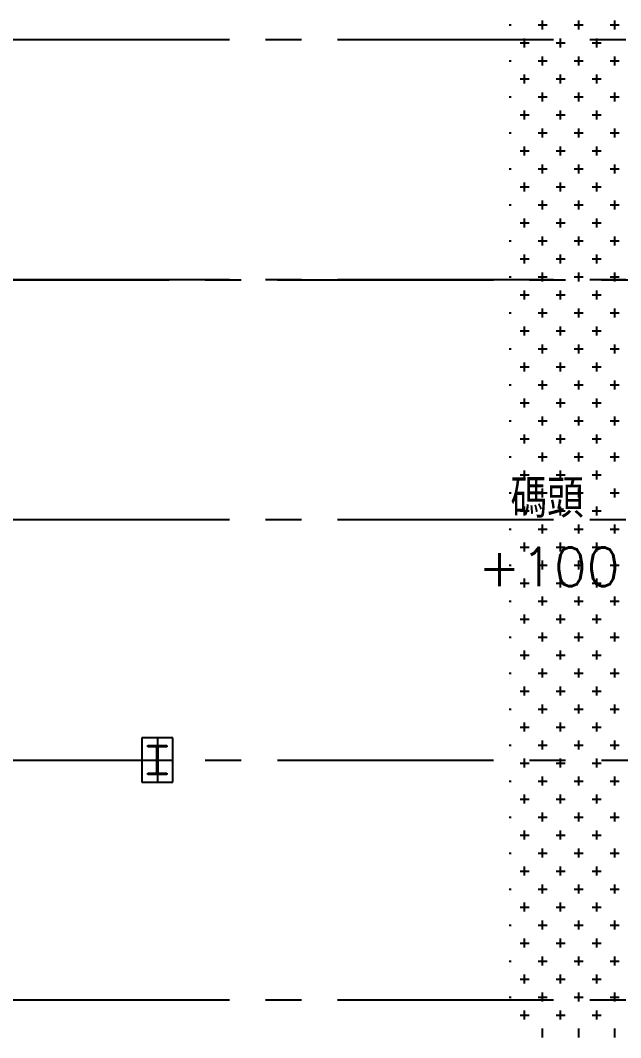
# Model space of a CAD drawing. Extents: x -40736 to 367926, y -65544 to 37405.
# Drawn here: x 345106 to 346356, y -55922 to -53803 of the extents above; entities that cross this region are included whole.
import ezdxf

# ---------------------------------------------------------------- set-up
doc = ezdxf.new("R2010")
doc.units = 0
doc.header["$LTSCALE"] = 600
doc.header["$MEASUREMENT"] = 0
doc.linetypes.add('CENTER2', pattern=[1.125, 0.75, -0.125, 0.125, -0.125])
doc.layers.get('0').update_dxf_attribs({"linetype": 'CONTINUOUS'})
doc.layers.add('底圖', color=253, linetype='CONTINUOUS')
doc.styles.add('AEH', font='SIMPLEX.SHX', dxfattribs={"bigfont": 'AE.SHX'})

msp = doc.modelspace()

# ---------------------------------------------------------------- linework, layer by layer
at = {"layer": '底圖', "linetype": 'CENTER2'}
for p, q in [((346123.78957, -53812.12712), (346127.76798, -53812.12712)), ((346184.01798, -53812.12712), (346202.76798, -53812.12712)), ((346193.39298, -53821.50212), (346193.39298, -53802.75212)), ((346259.01798, -53812.12712), (346277.76798, -53812.12712)), ((346268.39298, -53821.50212), (346268.39298, -53802.75212)), ((346334.01798, -53812.12712), (346352.76798, -53812.12712)), ((346343.39298, -53821.50212), (346343.39298, -53802.75212)), ((360391.28956, -53843.33166), (335391.28957, -53843.33166)), ((346146.51798, -53849.62712), (346165.26798, -53849.62712)), ((346155.89298, -53859.00212), (346155.89298, -53840.25212)), ((346221.51798, -53849.62712), (346240.26798, -53849.62712)), ((346230.89298, -53859.00212), (346230.89298, -53840.25212)), ((346296.51798, -53849.62712), (346315.26798, -53849.62712)), ((346305.89298, -53859.00212), (346305.89298, -53840.25212)), ((346193.39298, -53896.50212), (346193.39298, -53877.75212)), ((346268.39298, -53896.50212), (346268.39298, -53877.75212)), ((346343.39298, -53896.50212), (346343.39298, -53877.75212)), ((346123.78957, -53887.12712), (346127.76798, -53887.12712)), ((346184.01798, -53887.12712), (346202.76798, -53887.12712)), ((346259.01798, -53887.12712), (346277.76798, -53887.12712)), ((346334.01798, -53887.12712), (346352.76798, -53887.12712)), ((346155.89298, -53934.00212), (346155.89298, -53915.25212)), ((346230.89298, -53934.00212), (346230.89298, -53915.25212)), ((346305.89298, -53934.00212), (346305.89298, -53915.25212)), ((346146.51798, -53924.62712), (346165.26798, -53924.62712)), ((346221.51798, -53924.62712), (346240.26798, -53924.62712)), ((346296.51798, -53924.62712), (346315.26798, -53924.62712)), ((346123.78957, -53962.12712), (346127.76798, -53962.12712)), ((346184.01798, -53962.12712), (346202.76798, -53962.12712)), ((346193.39298, -53971.50212), (346193.39298, -53952.75212)), ((346259.01798, -53962.12712), (346277.76798, -53962.12712)), ((346268.39298, -53971.50212), (346268.39298, -53952.75212)), ((346334.01798, -53962.12712), (346352.76798, -53962.12712)), ((346343.39298, -53971.50212), (346343.39298, -53952.75212)), ((346146.51798, -53999.62712), (346165.26798, -53999.62712)), ((346155.89298, -54009.00212), (346155.89298, -53990.25212)), ((346221.51798, -53999.62712), (346240.26798, -53999.62712)), ((346230.89298, -54009.00212), (346230.89298, -53990.25212)), ((346296.51798, -53999.62712), (346315.26798, -53999.62712)), ((346305.89298, -54009.00212), (346305.89298, -53990.25212)), ((346193.39298, -54046.50212), (346193.39298, -54027.75212)), ((346268.39298, -54046.50212), (346268.39298, -54027.75212)), ((346343.39298, -54046.50212), (346343.39298, -54027.75212)), ((346123.78957, -54037.12712), (346127.76798, -54037.12712)), ((346184.01798, -54037.12712), (346202.76798, -54037.12712)), ((346259.01798, -54037.12712), (346277.76798, -54037.12712)), ((346334.01798, -54037.12712), (346352.76798, -54037.12712)), ((346155.89298, -54084.00212), (346155.89298, -54065.25212)), ((346230.89298, -54084.00212), (346230.89298, -54065.25212)), ((346305.89298, -54084.00212), (346305.89298, -54065.25212)), ((346146.51798, -54074.62712), (346165.26798, -54074.62712)), ((346221.51798, -54074.62712), (346240.26798, -54074.62712)), ((346296.51798, -54074.62712), (346315.26798, -54074.62712)), ((346123.78957, -54112.12712), (346127.76798, -54112.12712)), ((346184.01798, -54112.12712), (346202.76798, -54112.12712)), ((346193.39298, -54121.50212), (346193.39298, -54102.75212)), ((346259.01798, -54112.12712), (346277.76798, -54112.12712)), ((346268.39298, -54121.50212), (346268.39298, -54102.75212)), ((346334.01798, -54112.12712), (346352.76798, -54112.12712)), ((346343.39298, -54121.50212), (346343.39298, -54102.75212)), ((346146.51798, -54149.62712), (346165.26798, -54149.62712)), ((346155.89298, -54159.00212), (346155.89298, -54140.25212)), ((346221.51798, -54149.62712), (346240.26798, -54149.62712)), ((346230.89298, -54159.00212), (346230.89298, -54140.25212)), ((346296.51798, -54149.62712), (346315.26798, -54149.62712)), ((346305.89298, -54159.00212), (346305.89298, -54140.25212)), ((346123.78957, -54187.12712), (346127.76798, -54187.12712)), ((346184.01798, -54187.12712), (346202.76798, -54187.12712)), ((346193.39298, -54196.50212), (346193.39298, -54177.75212)), ((346259.01798, -54187.12712), (346277.76798, -54187.12712)), ((346268.39298, -54196.50212), (346268.39298, -54177.75212)), ((346334.01798, -54187.12712), (346352.76798, -54187.12712)), ((346343.39298, -54196.50212), (346343.39298, -54177.75212)), ((346155.89298, -54234.00212), (346155.89298, -54215.25212)), ((346230.89298, -54234.00212), (346230.89298, -54215.25212)), ((346305.89298, -54234.00212), (346305.89298, -54215.25212)), ((346146.51798, -54224.62712), (346165.26798, -54224.62712)), ((346221.51798, -54224.62712), (346240.26798, -54224.62712)), ((346296.51798, -54224.62712), (346315.26798, -54224.62712)), ((346193.39298, -54271.50212), (346193.39298, -54252.75212)), ((346268.39298, -54271.50212), (346268.39298, -54252.75212)), ((346343.39298, -54271.50212), (346343.39298, -54252.75212)), ((346123.78957, -54262.12712), (346127.76798, -54262.12712)), ((346184.01798, -54262.12712), (346202.76798, -54262.12712)), ((346259.01798, -54262.12712), (346277.76798, -54262.12712)), ((346334.01798, -54262.12712), (346352.76798, -54262.12712)), ((346146.51798, -54299.62712), (346165.26798, -54299.62712)), ((346155.89298, -54309.00212), (346155.89298, -54290.25212)), ((346221.51798, -54299.62712), (346240.26798, -54299.62712)), ((346230.89298, -54309.00212), (346230.89298, -54290.25212)), ((346296.51798, -54299.62712), (346315.26798, -54299.62712)), ((346305.89298, -54309.00212), (346305.89298, -54290.25212)), ((333491.07, -54343.33166), (361991.28956, -54343.33166)), ((360391.28956, -54343.33166), (334658.78957, -54343.33166)), ((346123.78957, -54337.12712), (346127.76798, -54337.12712)), ((346184.01798, -54337.12712), (346202.76798, -54337.12712)), ((346193.39298, -54346.50212), (346193.39298, -54327.75212)), ((346259.01798, -54337.12712), (346277.76798, -54337.12712)), ((346268.39298, -54346.50212), (346268.39298, -54327.75212)), ((346334.01798, -54337.12712), (346352.76798, -54337.12712)), ((346343.39298, -54346.50212), (346343.39298, -54327.75212)), ((346155.89298, -54384.00212), (346155.89298, -54365.25212)), ((346230.89298, -54384.00212), (346230.89298, -54365.25212)), ((346305.89298, -54384.00212), (346305.89298, -54365.25212)), ((346146.51798, -54374.62712), (346165.26798, -54374.62712)), ((346221.51798, -54374.62712), (346240.26798, -54374.62712)), ((346296.51798, -54374.62712), (346315.26798, -54374.62712)), ((346193.39298, -54421.50212), (346193.39298, -54402.75212)), ((346268.39298, -54421.50212), (346268.39298, -54402.75212)), ((346343.39298, -54421.50212), (346343.39298, -54402.75212)), ((346123.78957, -54412.12712), (346127.76798, -54412.12712)), ((346184.01798, -54412.12712), (346202.76798, -54412.12712)), ((346259.01798, -54412.12712), (346277.76798, -54412.12712)), ((346334.01798, -54412.12712), (346352.76798, -54412.12712)), ((346146.51798, -54449.62712), (346165.26798, -54449.62712)), ((346155.89298, -54459.00212), (346155.89298, -54440.25212)), ((346221.51798, -54449.62712), (346240.26798, -54449.62712)), ((346230.89298, -54459.00212), (346230.89298, -54440.25212)), ((346296.51798, -54449.62712), (346315.26798, -54449.62712)), ((346305.89298, -54459.00212), (346305.89298, -54440.25212)), ((346123.78957, -54487.12712), (346127.76798, -54487.12712)), ((346184.01798, -54487.12712), (346202.76798, -54487.12712)), ((346193.39298, -54496.50212), (346193.39298, -54477.75212)), ((346259.01798, -54487.12712), (346277.76798, -54487.12712)), ((346268.39298, -54496.50212), (346268.39298, -54477.75212)), ((346334.01798, -54487.12712), (346352.76798, -54487.12712)), ((346343.39298, -54496.50212), (346343.39298, -54477.75212)), ((346155.89298, -54534.00212), (346155.89298, -54515.25212)), ((346230.89298, -54534.00212), (346230.89298, -54515.25212)), ((346305.89298, -54534.00212), (346305.89298, -54515.25212)), ((346146.51798, -54524.62712), (346165.26798, -54524.62712)), ((346221.51798, -54524.62712), (346240.26798, -54524.62712)), ((346296.51798, -54524.62712), (346315.26798, -54524.62712)), ((346193.39298, -54571.50212), (346193.39298, -54552.75212)), ((346268.39298, -54571.50212), (346268.39298, -54552.75212)), ((346343.39298, -54571.50212), (346343.39298, -54552.75212)), ((346123.78957, -54562.12712), (346127.76798, -54562.12712)), ((346184.01798, -54562.12712), (346202.76798, -54562.12712)), ((346259.01798, -54562.12712), (346277.76798, -54562.12712)), ((346334.01798, -54562.12712), (346352.76798, -54562.12712)), ((346146.51798, -54599.62712), (346165.26798, -54599.62712)), ((346155.89298, -54609.00212), (346155.89298, -54590.25212)), ((346221.51798, -54599.62712), (346240.26798, -54599.62712)), ((346230.89298, -54609.00212), (346230.89298, -54590.25212)), ((346296.51798, -54599.62712), (346315.26798, -54599.62712)), ((346305.89298, -54609.00212), (346305.89298, -54590.25212)), ((346123.78957, -54637.12712), (346127.76798, -54637.12712)), ((346184.01798, -54637.12712), (346202.76798, -54637.12712)), ((346193.39298, -54646.50212), (346193.39298, -54627.75212)), ((346259.01798, -54637.12712), (346277.76798, -54637.12712)), ((346268.39298, -54646.50212), (346268.39298, -54627.75212)), ((346334.01798, -54637.12712), (346352.76798, -54637.12712)), ((346343.39298, -54646.50212), (346343.39298, -54627.75212)), ((346146.51798, -54674.62712), (346165.26798, -54674.62712)), ((346155.89298, -54684.00212), (346155.89298, -54665.25212)), ((346221.51798, -54674.62712), (346240.26798, -54674.62712)), ((346230.89298, -54684.00212), (346230.89298, -54665.25212)), ((346296.51798, -54674.62712), (346315.26798, -54674.62712)), ((346305.89298, -54684.00212), (346305.89298, -54665.25212)), ((346193.39298, -54721.50212), (346193.39298, -54702.75212)), ((346268.39298, -54721.50212), (346268.39298, -54702.75212)), ((346343.39298, -54721.50212), (346343.39298, -54702.75212)), ((346123.78957, -54712.12712), (346127.76798, -54712.12712)), ((346184.01798, -54712.12712), (346202.76798, -54712.12712)), ((346259.01798, -54712.12712), (346277.76798, -54712.12712)), ((346334.01798, -54712.12712), (346352.76798, -54712.12712)), ((346155.89298, -54759.00212), (346155.89298, -54740.25212)), ((346230.89298, -54759.00212), (346230.89298, -54740.25212)), ((346305.89298, -54759.00212), (346305.89298, -54740.25212)), ((346146.51798, -54749.62712), (346165.26798, -54749.62712)), ((346221.51798, -54749.62712), (346240.26798, -54749.62712)), ((346296.51798, -54749.62712), (346315.26798, -54749.62712)), ((346123.78957, -54787.12712), (346127.76798, -54787.12712)), ((346184.01798, -54787.12712), (346202.76798, -54787.12712)), ((346193.39298, -54796.50212), (346193.39298, -54777.75212)), ((346259.01798, -54787.12712), (346277.76798, -54787.12712)), ((346268.39298, -54796.50212), (346268.39298, -54777.75212)), ((346334.01798, -54787.12712), (346352.76798, -54787.12712)), ((346343.39298, -54796.50212), (346343.39298, -54777.75212)), ((346146.51798, -54824.62712), (346165.26798, -54824.62712)), ((346155.89298, -54834.00212), (346155.89298, -54815.25212)), ((346221.51798, -54824.62712), (346240.26798, -54824.62712)), ((346230.89298, -54834.00212), (346230.89298, -54815.25212)), ((346296.51798, -54824.62712), (346315.26798, -54824.62712)), ((346305.89298, -54834.00212), (346305.89298, -54815.25212)), ((360391.28956, -54843.33166), (335391.28957, -54843.33166)), ((346193.39298, -54871.50212), (346193.39298, -54852.75212)), ((346268.39298, -54871.50212), (346268.39298, -54852.75212)), ((346343.39298, -54871.50212), (346343.39298, -54852.75212)), ((346123.78957, -54862.12712), (346127.76798, -54862.12712)), ((346184.01798, -54862.12712), (346202.76798, -54862.12712)), ((346259.01798, -54862.12712), (346277.76798, -54862.12712)), ((346334.01798, -54862.12712), (346352.76798, -54862.12712)), ((346155.89298, -54909.00212), (346155.89298, -54890.25212)), ((346230.89298, -54909.00212), (346230.89298, -54890.25212)), ((346305.89298, -54909.00212), (346305.89298, -54890.25212)), ((346146.51798, -54899.62712), (346165.26798, -54899.62712)), ((346221.51798, -54899.62712), (346240.26798, -54899.62712)), ((346296.51798, -54899.62712), (346315.26798, -54899.62712)), ((346123.78957, -54937.12712), (346127.76798, -54937.12712)), ((346184.01798, -54937.12712), (346202.76798, -54937.12712)), ((346193.39298, -54946.50212), (346193.39298, -54927.75212)), ((346259.01798, -54937.12712), (346277.76798, -54937.12712)), ((346268.39298, -54946.50212), (346268.39298, -54927.75212)), ((346334.01798, -54937.12712), (346352.76798, -54937.12712)), ((346343.39298, -54946.50212), (346343.39298, -54927.75212)), ((346146.51798, -54974.62712), (346165.26798, -54974.62712)), ((346155.89298, -54984.00212), (346155.89298, -54965.25212)), ((346221.51798, -54974.62712), (346240.26798, -54974.62712)), ((346230.89298, -54984.00212), (346230.89298, -54965.25212)), ((346296.51798, -54974.62712), (346315.26798, -54974.62712)), ((346305.89298, -54984.00212), (346305.89298, -54965.25212)), ((346123.78957, -55012.12712), (346127.76798, -55012.12712)), ((346184.01798, -55012.12712), (346202.76798, -55012.12712)), ((346193.39298, -55021.50212), (346193.39298, -55002.75212)), ((346259.01798, -55012.12712), (346277.76798, -55012.12712)), ((346268.39298, -55021.50212), (346268.39298, -55002.75212)), ((346334.01798, -55012.12712), (346352.76798, -55012.12712)), ((346343.39298, -55021.50212), (346343.39298, -55002.75212)), ((346155.89298, -55059.00212), (346155.89298, -55040.25212)), ((346230.89298, -55059.00212), (346230.89298, -55040.25212)), ((346305.89298, -55059.00212), (346305.89298, -55040.25212)), ((346146.51798, -55049.62712), (346165.26798, -55049.62712)), ((346221.51798, -55049.62712), (346240.26798, -55049.62712)), ((346296.51798, -55049.62712), (346315.26798, -55049.62712)), ((346123.78957, -55087.12712), (346127.76798, -55087.12712)), ((346184.01798, -55087.12712), (346202.76798, -55087.12712)), ((346193.39298, -55096.50212), (346193.39298, -55077.75212)), ((346259.01798, -55087.12712), (346277.76798, -55087.12712)), ((346268.39298, -55096.50212), (346268.39298, -55077.75212)), ((346334.01798, -55087.12712), (346352.76798, -55087.12712)), ((346343.39298, -55096.50212), (346343.39298, -55077.75212)), ((346146.51798, -55124.62712), (346165.26798, -55124.62712)), ((346155.89298, -55134.00212), (346155.89298, -55115.25212)), ((346221.51798, -55124.62712), (346240.26798, -55124.62712)), ((346230.89298, -55134.00212), (346230.89298, -55115.25212)), ((346296.51798, -55124.62712), (346315.26798, -55124.62712)), ((346305.89298, -55134.00212), (346305.89298, -55115.25212)), ((346123.78957, -55162.12712), (346127.76798, -55162.12712)), ((346184.01798, -55162.12712), (346202.76798, -55162.12712)), ((346193.39298, -55171.50212), (346193.39298, -55152.75212)), ((346259.01798, -55162.12712), (346277.76798, -55162.12712)), ((346268.39298, -55171.50212), (346268.39298, -55152.75212)), ((346334.01798, -55162.12712), (346352.76798, -55162.12712)), ((346343.39298, -55171.50212), (346343.39298, -55152.75212)), ((346155.89298, -55209.00212), (346155.89298, -55190.25212)), ((346230.89298, -55209.00212), (346230.89298, -55190.25212)), ((346305.89298, -55209.00212), (346305.89298, -55190.25212)), ((346146.51798, -55199.62712), (346165.26798, -55199.62712)), ((346221.51798, -55199.62712), (346240.26798, -55199.62712)), ((346296.51798, -55199.62712), (346315.26798, -55199.62712)), ((346193.39298, -55246.50212), (346193.39298, -55227.75212)), ((346268.39298, -55246.50212), (346268.39298, -55227.75212)), ((346343.39298, -55246.50212), (346343.39298, -55227.75212)), ((346123.78957, -55237.12712), (346127.76798, -55237.12712)), ((346184.01798, -55237.12712), (346202.76798, -55237.12712)), ((346259.01798, -55237.12712), (346277.76798, -55237.12712)), ((346334.01798, -55237.12712), (346352.76798, -55237.12712)), ((346146.51798, -55274.62712), (346165.26798, -55274.62712)), ((346155.89298, -55284.00212), (346155.89298, -55265.25212)), ((346221.51798, -55274.62712), (346240.26798, -55274.62712)), ((346230.89298, -55284.00212), (346230.89298, -55265.25212)), ((346296.51798, -55274.62712), (346315.26798, -55274.62712)), ((346305.89298, -55284.00212), (346305.89298, -55265.25212)), ((345423.78957, -55297.33166), (345358.78957, -55297.33166)), ((345358.78957, -55297.33166), (345358.78957, -55389.33166)), ((345391.28957, -55297.33166), (345391.28957, -55389.33166)), ((345423.78957, -55389.33166), (345423.78957, -55297.33166)), ((345371.28957, -55314.11971), (345372.07761, -55313.33166)), ((345371.28957, -55315.00359), (345372.9615, -55313.33166)), ((345371.28957, -55313.33166), (345411.28957, -55313.33166)), ((345371.28957, -55315.83166), (345371.28957, -55313.33166)), ((345390.48957, -55315.83166), (345371.28957, -55315.83166)), ((345372.22926, -55315.83166), (345374.72926, -55313.33166)), ((345373.11315, -55315.83166), (345375.61315, -55313.33166)), ((345374.88091, -55315.83166), (345377.38091, -55313.33166)), ((345375.7648, -55315.83166), (345378.2648, -55313.33166)), ((345377.53256, -55315.83166), (345380.03256, -55313.33166)), ((345378.41645, -55315.83166), (345380.91645, -55313.33166)), ((345380.18422, -55315.83166), (345382.68422, -55313.33166)), ((345381.0681, -55315.83166), (345383.5681, -55313.33166)), ((345382.83587, -55315.83166), (345385.33587, -55313.33166)), ((345383.71975, -55315.83166), (345386.21975, -55313.33166)), ((345385.48752, -55315.83166), (345387.98752, -55313.33166)), ((345386.3714, -55315.83166), (345388.8714, -55313.33166)), ((345388.13917, -55315.83166), (345390.63917, -55313.33166)), ((345389.02305, -55315.83166), (345391.52305, -55313.33166)), ((345390.48957, -55316.13291), (345393.29082, -55313.33166)), ((345390.48957, -55317.0168), (345394.1747, -55313.33166)), ((345390.48957, -55370.83166), (345390.48957, -55315.83166)), ((345390.48957, -55318.78456), (345392.08957, -55317.18456)), ((345390.48957, -55319.66845), (345392.08957, -55318.06845)), ((345390.48957, -55321.43621), (345392.08957, -55319.83621)), ((345411.28957, -55315.83166), (345392.08957, -55315.83166)), ((345392.08957, -55315.83166), (345392.08957, -55370.83166)), ((345393.44247, -55315.83166), (345395.94247, -55313.33166)), ((345394.32635, -55315.83166), (345396.82635, -55313.33166)), ((345396.09412, -55315.83166), (345398.59412, -55313.33166)), ((345396.978, -55315.83166), (345399.478, -55313.33166)), ((345398.74577, -55315.83166), (345401.24577, -55313.33166)), ((345399.62965, -55315.83166), (345402.12965, -55313.33166)), ((345401.39742, -55315.83166), (345403.89742, -55313.33166)), ((345402.2813, -55315.83166), (345404.7813, -55313.33166)), ((345404.04907, -55315.83166), (345406.54907, -55313.33166)), ((345404.93295, -55315.83166), (345407.43295, -55313.33166)), ((345406.70072, -55315.83166), (345409.20072, -55313.33166)), ((345407.5846, -55315.83166), (345410.0846, -55313.33166)), ((345409.35237, -55315.83166), (345411.28957, -55313.89447)), ((345410.23625, -55315.83166), (345411.28957, -55314.77835)), ((345411.28957, -55313.33166), (345411.28957, -55315.83166)), ((346123.78957, -55312.12712), (346127.76798, -55312.12712)), ((346184.01798, -55312.12712), (346202.76798, -55312.12712)), ((346193.39298, -55321.50212), (346193.39298, -55302.75212)), ((346259.01798, -55312.12712), (346277.76798, -55312.12712)), ((346268.39298, -55321.50212), (346268.39298, -55302.75212)), ((346334.01798, -55312.12712), (346352.76798, -55312.12712)), ((346343.39298, -55321.50212), (346343.39298, -55302.75212)), ((345390.48957, -55322.3201), (345392.08957, -55320.7201)), ((345390.48957, -55324.08786), (345392.08957, -55322.48786)), ((345390.48957, -55324.97175), (345392.08957, -55323.37175)), ((345390.48957, -55326.73951), (345392.08957, -55325.13951)), ((345390.48957, -55327.6234), (345392.08957, -55326.0234)), ((345390.48957, -55329.39117), (345392.08957, -55327.79117)), ((345390.48957, -55330.27505), (345392.08957, -55328.67505)), ((345390.48957, -55332.04282), (345392.08957, -55330.44282)), ((345390.48957, -55332.9267), (345392.08957, -55331.3267)), ((345390.48957, -55334.69447), (345392.08957, -55333.09447)), ((345390.48957, -55335.57835), (345392.08957, -55333.97835)), ((345390.48957, -55337.34612), (345392.08957, -55335.74612)), ((345390.48957, -55338.23), (345392.08957, -55336.63)), ((345390.48957, -55339.99777), (345392.08957, -55338.39777)), ((345390.48957, -55340.88165), (345392.08957, -55339.28165)), ((345390.48957, -55342.64942), (345392.08957, -55341.04942)), ((346155.89298, -55359.00212), (346155.89298, -55340.25212)), ((346230.89298, -55359.00212), (346230.89298, -55340.25212)), ((346305.89298, -55359.00212), (346305.89298, -55340.25212)), ((333491.07, -55343.33166), (361991.28956, -55343.33166)), ((345358.78957, -55343.33166), (345423.78957, -55343.33166)), ((345390.48957, -55343.5333), (345392.08957, -55341.9333)), ((345390.48957, -55345.30107), (345392.08957, -55343.70107)), ((345390.48957, -55346.18495), (345392.08957, -55344.58495)), ((345390.48957, -55347.95272), (345392.08957, -55346.35272)), ((345390.48957, -55348.8366), (345392.08957, -55347.2366)), ((345390.48957, -55350.60437), (345392.08957, -55349.00437)), ((345390.48957, -55351.48825), (345392.08957, -55349.88825)), ((345390.48957, -55353.25602), (345392.08957, -55351.65602)), ((345390.48957, -55354.1399), (345392.08957, -55352.5399)), ((345390.48957, -55355.90767), (345392.08957, -55354.30767)), ((345390.48957, -55356.79155), (345392.08957, -55355.19155)), ((345390.48957, -55358.55932), (345392.08957, -55356.95932)), ((345390.48957, -55359.4432), (345392.08957, -55357.8432)), ((345390.48957, -55361.21097), (345392.08957, -55359.61097)), ((345390.48957, -55362.09485), (345392.08957, -55360.49485)), ((345390.48957, -55363.86262), (345392.08957, -55362.26262)), ((346146.51798, -55349.62712), (346165.26798, -55349.62712)), ((346221.51798, -55349.62712), (346240.26798, -55349.62712)), ((346296.51798, -55349.62712), (346315.26798, -55349.62712)), ((345371.28957, -55372.45602), (345372.91392, -55370.83166)), ((345371.28957, -55373.33166), (345371.28957, -55370.83166)), ((345371.28957, -55370.83166), (345390.48957, -55370.83166)), ((345411.28957, -55373.33166), (345371.28957, -55373.33166)), ((345371.29781, -55373.33166), (345373.79781, -55370.83166)), ((345373.06557, -55373.33166), (345375.56557, -55370.83166)), ((345373.94946, -55373.33166), (345376.44946, -55370.83166)), ((345375.71722, -55373.33166), (345378.21722, -55370.83166)), ((345376.60111, -55373.33166), (345379.10111, -55370.83166)), ((345378.36887, -55373.33166), (345380.86887, -55370.83166)), ((345379.25276, -55373.33166), (345381.75276, -55370.83166)), ((345381.02052, -55373.33166), (345383.52052, -55370.83166)), ((345381.90441, -55373.33166), (345384.40441, -55370.83166)), ((345383.67218, -55373.33166), (345386.17218, -55370.83166)), ((345384.55606, -55373.33166), (345387.05606, -55370.83166)), ((345386.32383, -55373.33166), (345388.82383, -55370.83166)), ((345387.20771, -55373.33166), (345389.70771, -55370.83166)), ((345388.97548, -55373.33166), (345392.08957, -55370.21757)), ((345389.85936, -55373.33166), (345392.35936, -55370.83166)), ((345390.48957, -55364.7465), (345392.08957, -55363.1465)), ((345390.48957, -55366.51427), (345392.08957, -55364.91427)), ((345390.48957, -55367.39815), (345392.08957, -55365.79815)), ((345390.48957, -55369.16592), (345392.08957, -55367.56592)), ((345390.48957, -55370.0498), (345392.08957, -55368.4498)), ((345391.62713, -55373.33166), (345394.12713, -55370.83166)), ((345392.08957, -55370.83166), (345411.28957, -55370.83166)), ((345392.51101, -55373.33166), (345395.01101, -55370.83166)), ((345394.27878, -55373.33166), (345396.77878, -55370.83166)), ((345395.16266, -55373.33166), (345397.66266, -55370.83166)), ((345396.93043, -55373.33166), (345399.43043, -55370.83166)), ((345397.81431, -55373.33166), (345400.31431, -55370.83166)), ((345399.58208, -55373.33166), (345402.08208, -55370.83166)), ((345400.46596, -55373.33166), (345402.96596, -55370.83166)), ((345402.23373, -55373.33166), (345404.73373, -55370.83166)), ((345403.11761, -55373.33166), (345405.61761, -55370.83166)), ((345404.88538, -55373.33166), (345407.38538, -55370.83166)), ((345405.76926, -55373.33166), (345408.26926, -55370.83166)), ((345407.53703, -55373.33166), (345410.03703, -55370.83166)), ((345408.42091, -55373.33166), (345410.92091, -55370.83166)), ((345410.18868, -55373.33166), (345411.28957, -55372.23078)), ((345411.07256, -55373.33166), (345411.28957, -55373.11466)), ((345411.28957, -55370.83166), (345411.28957, -55373.33166)), ((346193.39298, -55396.50212), (346193.39298, -55377.75212)), ((346268.39298, -55396.50212), (346268.39298, -55377.75212)), ((346343.39298, -55396.50212), (346343.39298, -55377.75212)), ((345358.78957, -55389.33166), (345423.78957, -55389.33166)), ((346123.78957, -55387.12712), (346127.76798, -55387.12712)), ((346184.01798, -55387.12712), (346202.76798, -55387.12712)), ((346259.01798, -55387.12712), (346277.76798, -55387.12712)), ((346334.01798, -55387.12712), (346352.76798, -55387.12712)), ((346146.51798, -55424.62712), (346165.26798, -55424.62712)), ((346155.89298, -55434.00212), (346155.89298, -55415.25212)), ((346221.51798, -55424.62712), (346240.26798, -55424.62712)), ((346230.89298, -55434.00212), (346230.89298, -55415.25212)), ((346296.51798, -55424.62712), (346315.26798, -55424.62712)), ((346305.89298, -55434.00212), (346305.89298, -55415.25212)), ((346123.78957, -55462.12712), (346127.76798, -55462.12712)), ((346184.01798, -55462.12712), (346202.76798, -55462.12712)), ((346193.39298, -55471.50212), (346193.39298, -55452.75212)), ((346259.01798, -55462.12712), (346277.76798, -55462.12712)), ((346268.39298, -55471.50212), (346268.39298, -55452.75212)), ((346334.01798, -55462.12712), (346352.76798, -55462.12712)), ((346343.39298, -55471.50212), (346343.39298, -55452.75212)), ((346146.51798, -55499.62712), (346165.26798, -55499.62712)), ((346155.89298, -55509.00212), (346155.89298, -55490.25212)), ((346221.51798, -55499.62712), (346240.26798, -55499.62712)), ((346230.89298, -55509.00212), (346230.89298, -55490.25212)), ((346296.51798, -55499.62712), (346315.26798, -55499.62712)), ((346305.89298, -55509.00212), (346305.89298, -55490.25212)), ((346193.39298, -55546.50212), (346193.39298, -55527.75212)), ((346268.39298, -55546.50212), (346268.39298, -55527.75212)), ((346343.39298, -55546.50212), (346343.39298, -55527.75212)), ((346123.78957, -55537.12712), (346127.76798, -55537.12712)), ((346184.01798, -55537.12712), (346202.76798, -55537.12712)), ((346259.01798, -55537.12712), (346277.76798, -55537.12712)), ((346334.01798, -55537.12712), (346352.76798, -55537.12712)), ((346146.51798, -55574.62712), (346165.26798, -55574.62712)), ((346155.89298, -55584.00212), (346155.89298, -55565.25212)), ((346221.51798, -55574.62712), (346240.26798, -55574.62712)), ((346230.89298, -55584.00212), (346230.89298, -55565.25212)), ((346296.51798, -55574.62712), (346315.26798, -55574.62712)), ((346305.89298, -55584.00212), (346305.89298, -55565.25212)), ((346123.78957, -55612.12712), (346127.76798, -55612.12712)), ((346184.01798, -55612.12712), (346202.76798, -55612.12712)), ((346193.39298, -55621.50212), (346193.39298, -55602.75212)), ((346259.01798, -55612.12712), (346277.76798, -55612.12712)), ((346268.39298, -55621.50212), (346268.39298, -55602.75212)), ((346334.01798, -55612.12712), (346352.76798, -55612.12712)), ((346343.39298, -55621.50212), (346343.39298, -55602.75212)), ((346146.51798, -55649.62712), (346165.26798, -55649.62712)), ((346155.89298, -55659.00212), (346155.89298, -55640.25212)), ((346221.51798, -55649.62712), (346240.26798, -55649.62712)), ((346230.89298, -55659.00212), (346230.89298, -55640.25212)), ((346296.51798, -55649.62712), (346315.26798, -55649.62712)), ((346305.89298, -55659.00212), (346305.89298, -55640.25212)), ((346193.39298, -55696.50212), (346193.39298, -55677.75212)), ((346268.39298, -55696.50212), (346268.39298, -55677.75212)), ((346343.39298, -55696.50212), (346343.39298, -55677.75212)), ((346123.78957, -55687.12712), (346127.76798, -55687.12712)), ((346184.01798, -55687.12712), (346202.76798, -55687.12712)), ((346259.01798, -55687.12712), (346277.76798, -55687.12712)), ((346334.01798, -55687.12712), (346352.76798, -55687.12712)), ((346155.89298, -55734.00212), (346155.89298, -55715.25212)), ((346230.89298, -55734.00212), (346230.89298, -55715.25212)), ((346305.89298, -55734.00212), (346305.89298, -55715.25212)), ((346146.51798, -55724.62712), (346165.26798, -55724.62712)), ((346221.51798, -55724.62712), (346240.26798, -55724.62712)), ((346296.51798, -55724.62712), (346315.26798, -55724.62712)), ((346123.78957, -55762.12712), (346127.76798, -55762.12712)), ((346184.01798, -55762.12712), (346202.76798, -55762.12712)), ((346193.39298, -55771.50212), (346193.39298, -55752.75212)), ((346259.01798, -55762.12712), (346277.76798, -55762.12712)), ((346268.39298, -55771.50212), (346268.39298, -55752.75212)), ((346334.01798, -55762.12712), (346352.76798, -55762.12712)), ((346343.39298, -55771.50212), (346343.39298, -55752.75212)), ((346146.51798, -55799.62712), (346165.26798, -55799.62712)), ((346155.89298, -55809.00212), (346155.89298, -55790.25212)), ((346221.51798, -55799.62712), (346240.26798, -55799.62712)), ((346230.89298, -55809.00212), (346230.89298, -55790.25212)), ((346296.51798, -55799.62712), (346315.26798, -55799.62712)), ((346305.89298, -55809.00212), (346305.89298, -55790.25212)), ((346193.39298, -55846.50212), (346193.39298, -55827.75212)), ((346268.39298, -55846.50212), (346268.39298, -55827.75212)), ((346343.39298, -55846.50212), (346343.39298, -55827.75212)), ((360391.28956, -55843.33166), (335391.28957, -55843.33166)), ((346123.78957, -55837.12712), (346127.76798, -55837.12712)), ((346184.01798, -55837.12712), (346202.76798, -55837.12712)), ((346259.01798, -55837.12712), (346277.76798, -55837.12712)), ((346334.01798, -55837.12712), (346352.76798, -55837.12712)), ((346155.89298, -55884.00212), (346155.89298, -55865.25212)), ((346230.89298, -55884.00212), (346230.89298, -55865.25212)), ((346305.89298, -55884.00212), (346305.89298, -55865.25212)), ((346146.51798, -55874.62712), (346165.26798, -55874.62712)), ((346221.51798, -55874.62712), (346240.26798, -55874.62712)), ((346296.51798, -55874.62712), (346315.26798, -55874.62712)), ((346193.39298, -55921.50212), (346193.39298, -55902.75212)), ((346268.39298, -55921.50212), (346268.39298, -55902.75212)), ((346343.39298, -55921.50212), (346343.39298, -55902.75212))]:
    msp.add_line(p, q, dxfattribs=at)

# ---------------------------------------------------------------- texts
at = {"linetype": 'Continuous', "style": 'AEH'}
for s, p in [('碼頭', (346126.68307, -54838.4002)), ('+100', (346058.86952, -54980.99682))]:
    msp.add_text(s, height=80, dxfattribs=at).set_placement(p)

doc.saveas('drawing.dxf')
